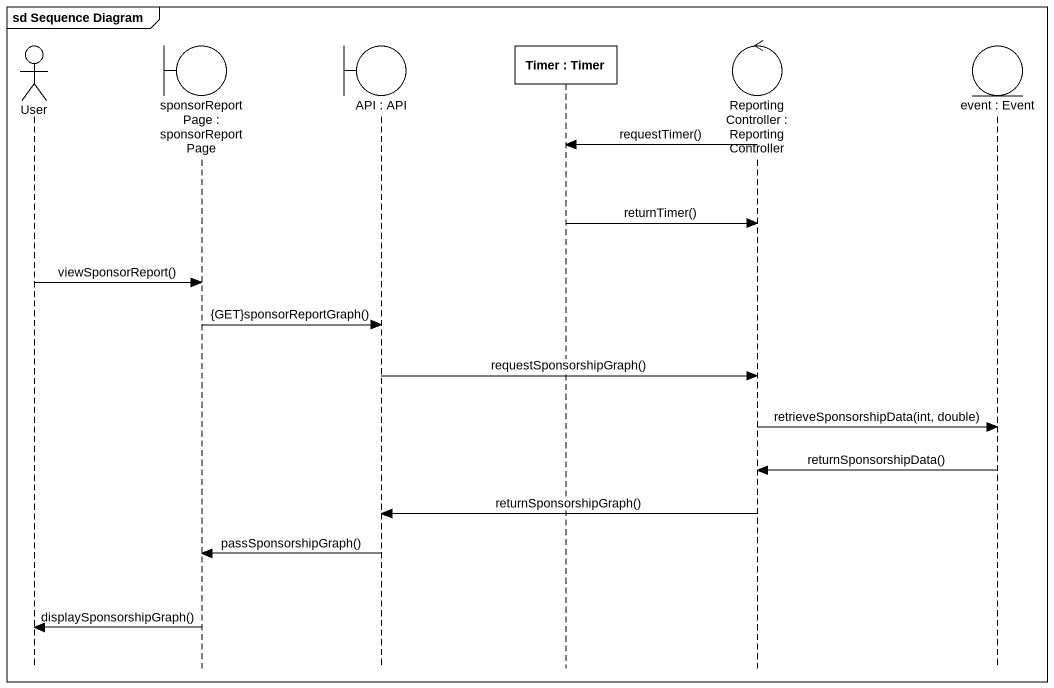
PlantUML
@startuml
mainframe sd Sequence Diagram
hide footbox
actor User
boundary "sponsorReportPage : sponsorReportPage" as sponsorReportPage
boundary "API : API" as API
participant "Timer : Timer" as Timer
control "ReportingController : ReportingController" as ReportingController
entity "event : Event" as event

ReportingController -> Timer : requestTimer()
Timer -> ReportingController : returnTimer()
User -> sponsorReportPage : viewSponsorReport()
sponsorReportPage -> API : {GET}sponsorReportGraph()
API -> ReportingController : requestSponsorshipGraph()
ReportingController -> event : retrieveSponsorshipData(int, double)
event -> ReportingController : returnSponsorshipData()
ReportingController -> API : returnSponsorshipGraph()
API -> sponsorReportPage : passSponsorshipGraph()
sponsorReportPage -> User : displaySponsorshipGraph()
@enduml
